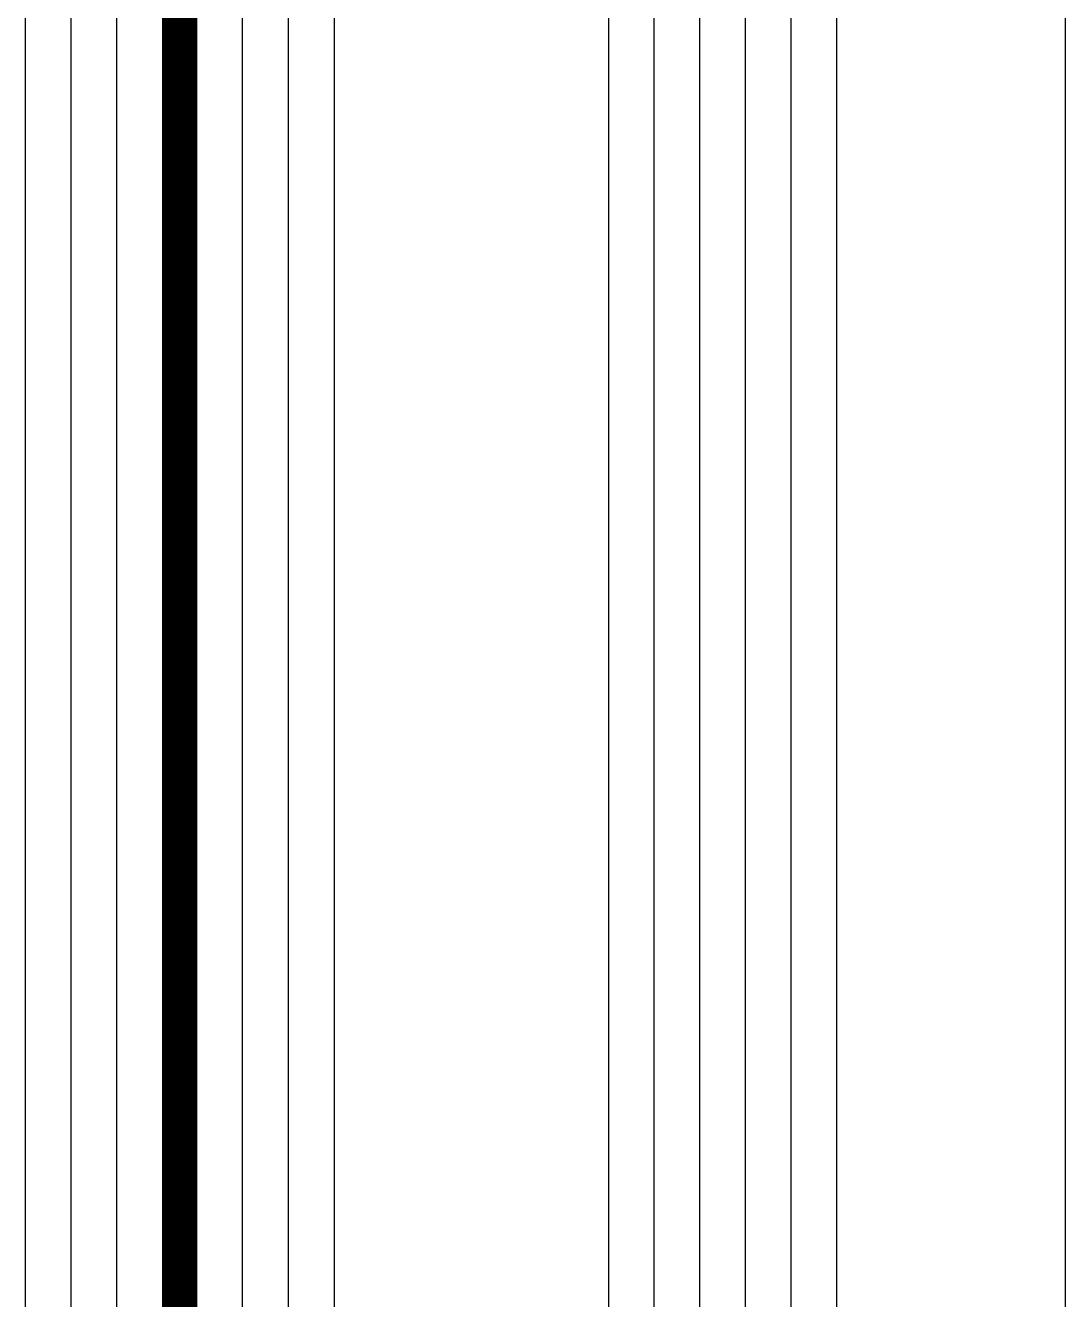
# Model space of a CAD drawing. Header units: millimetres. Extents: x 12351878 to 12381578, y 696206 to 738256.
# Drawn here: x 12356784.5 to 12356830, y 715354.7 to 715410.5 of the extents above; entities that cross this region are included whole.
import ezdxf

# ---------------------------------------------------------------- set-up
doc = ezdxf.new("R2010")
doc.units = ezdxf.units.MM
doc.header["$LTSCALE"] = 1000
doc.linetypes.add('HIDDEN', pattern=[0.125, 0.0625, -0.0625])
for name, color, linetype in [('EXTRUSION-V', 141, 'Continuous'), ('GLASS', 1, 'Continuous'), ('GLASS-V', 11, 'Continuous'), ('SYMBOL', 7, 'Continuous')]:
    doc.layers.add(name, color=color, linetype=linetype)

# ---------------------------------------------------------------- blocks, each defined once
blk = doc.blocks.new('*U102')
at = {"layer": 'GLASS'}
for points in [[(1964.257292167694, 23.49999995539967), (1.000000000014552, 23.5), (1.455191522836685e-11, 24.5), (2.182787284255028e-11, 32.5), (1.000000000021828, 33.5), (1964.2572921677, 33.49999995540694)], [(1964.257292167683, 11.49999995540694), (1.000000000003638, 11.5), (3.637978807091713e-12, 10.5), (-3.637978807091713e-12, 6.5), (0.999999999996362, 5.5), (1964.257292167672, 5.499999955399662)], [(1964.257292167683, 3.99999995540694), (1.000000000003638, 4), (3.637978807091713e-12, 3), (-3.637978807091713e-12, -1), (0.999999999996362, -2), (1964.257292167672, -2.000000044600336)]]:
    blk.add_lwpolyline(points, dxfattribs=at)
at = {"layer": 'GLASS-V'}
for p, q in [((2.182787284255028e-11, 31.5), (1964.257292167698, 31.49999995540694)), ((1.818989403545856e-11, 29.50000000000728), (1964.257292167698, 29.49999995540694)), ((1.818989403545856e-11, 27.5), (1964.257292167696, 27.49999995540694)), ((1.818989403545856e-11, 25.5), (1964.257292167694, 25.49999995540694)), ((3.637978807091713e-12, 9.5), (1964.257292167681, 9.499999955399662)), ((0, 7.5), (1964.257292167674, 7.499999955399662)), ((3.637978807091713e-12, 2), (1964.257292167681, 1.999999955399663)), ((0, 0), (1964.257292167674, -4.460033657858792e-08))]:
    blk.add_line(p, q, dxfattribs=at)
at = {"layer": 'GLASS-V', "linetype": 'HIDDEN', "const_width": 1.499999999999999}
blk.add_lwpolyline([(1, 4.75), (1964.257292167683, 4.750171004242848)], dxfattribs=at)
blk = doc.blocks.new('bnc01')
at = {"layer": 'EXTRUSION-V'}
blk.add_line((3232.499969162047, 2780.57167104003, -6.694355303533301e-08), (3232.499969162047, 4709.328940968029, -6.728072794492654e-08), dxfattribs=at)
at = {"color": 0, "linetype": 'ByBlock', "xscale": -1, "rotation": 270}
blk.add_blockref('*U102', (3188.999999998137, 2745.071648793994, -6.694355303533301e-08), dxfattribs=at)
blk = doc.blocks.new('*U157')
at = {"layer": 'GLASS'}
for points in [[(574.0000075984622, 11.49999998582089), (1.000000000007276, 11.5), (7.275957614183426e-12, 10.5), (0, 6.5), (0.999999999996362, 5.5), (574.0000075984512, 5.499999985813611)], [(574.0000075984622, 3.999999985820887), (1.000000000007276, 4), (7.275957614183426e-12, 3), (0, -1), (0.999999999996362, -2), (574.0000075984512, -2.000000014186389)]]:
    blk.add_lwpolyline(points, dxfattribs=at)
at = {"layer": 'GLASS-V'}
for p, q in [((3.637978807091713e-12, 9.5), (574.0000075984585, 9.499999985813611)), ((0, 7.5), (574.0000075984512, 7.499999985813611)), ((3.637978807091713e-12, 2), (574.0000075984585, 1.999999985813611)), ((0, 0), (574.0000075984512, -1.41863892398869e-08))]:
    blk.add_line(p, q, dxfattribs=at)
at = {"layer": 'GLASS-V', "linetype": 'HIDDEN', "const_width": 1.499999999999999}
blk.add_lwpolyline([(1.000000000003638, 4.75), (574.0000075984622, 4.750171034656796)], dxfattribs=at)
blk = doc.blocks.new('apqs03')
at = {"layer": 'EXTRUSION-V'}
blk.add_line((3232.49996916391, -2919.428329198388, -6.548758685693643e-08), (3232.499969162047, -2134.428432153887, -6.548758685693643e-08), dxfattribs=at)
at = {"color": 0, "linetype": 'ByBlock', "xscale": -1, "rotation": 270}
blk.add_blockref('*U157', (3189.000025721267, -2954.928350665024, -6.694355303533295e-08), dxfattribs=at)

msp = doc.modelspace()

# ---------------------------------------------------------------- block references
at = {"layer": 'SYMBOL'}
for name, p in [('apqs03', (12353597.50000522, 718272.9283430666)), ('bnc01', (12353597.50000522, 712572.9283430666))]:
    msp.add_blockref(name, p, dxfattribs=at)

doc.saveas('drawing.dxf')
